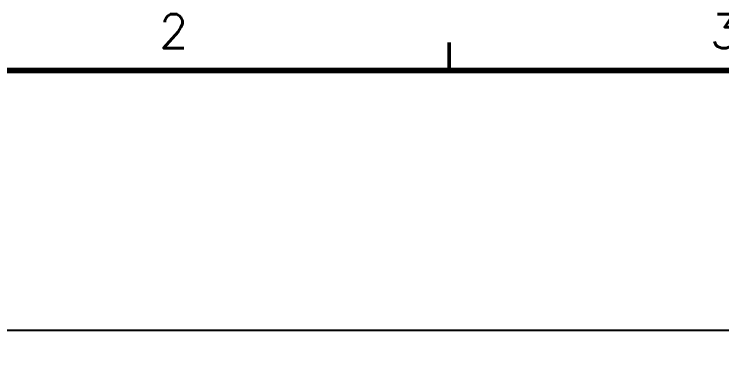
# Model space of a CAD drawing. Extents: x 295 to 953, y 10 to 290.
# Drawn here: x 551 to 613.6, y 259.3 to 290 of the extents above; entities that cross this region are included whole.
import ezdxf
from ezdxf.enums import TextEntityAlignment as Align

# ---------------------------------------------------------------- set-up
doc = ezdxf.new("R2010")
doc.units = 0
doc.header["$LTSCALE"] = 5
doc.header["$MEASUREMENT"] = 0
doc.layers.get('0').update_dxf_attribs({"linetype": 'CONTINUOUS', "lineweight": 25})
for name, color, linetype in [('GND', 7, 'CONTINUOUS'), ('문자', 4, 'CONTINUOUS'), ('테두리', 3, 'CONTINUOUS')]:
    doc.layers.add(name, color=color, linetype=linetype)
doc.styles.get("Standard").update_dxf_attribs({"font": 'simplex.shx'})

# ---------------------------------------------------------------- blocks, each defined once
blk = doc.blocks.new('C')
at = {"layer": '테두리'}
for points, const_width in [([(112.5, 287.5), (112.5, 285)], 0.3), ([(15, 285), (15, 15), (405, 15), (405, 285), (15, 285)], 0.5)]:
    blk.add_lwpolyline(points, dxfattribs=dict(at, const_width=const_width))
at = {"layer": '문자'}
for s, p in [('2', (88.125, 288.5)), ('3', (136.875, 288.5))]:
    blk.add_text(s, height=3, dxfattribs=at).set_placement(p, align=Align.MIDDLE)

msp = doc.modelspace()

# ---------------------------------------------------------------- linework, layer by layer
at = {"layer": 'GND'}
msp.add_line((858.075, 262), (515.377, 262), dxfattribs=at)

# ---------------------------------------------------------------- block references
msp.add_blockref('C', (476.978, 0))

doc.saveas('drawing.dxf')
